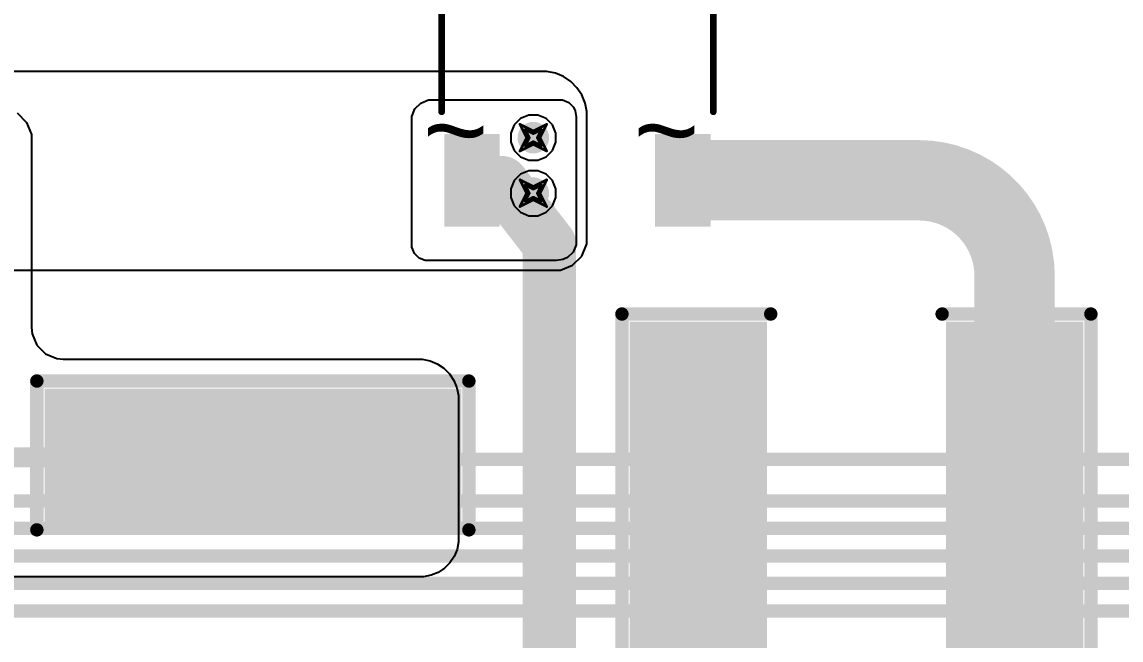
# Model space of a CAD drawing. Header units: inches. Extents: x -2 to 5376, y -4 to 5426.
# Drawn here: x 43.38 to 64.23, y 25.83 to 37.55 of the extents above; entities that cross this region are included whole.
import ezdxf

# ---------------------------------------------------------------- set-up
doc = ezdxf.new("R2010")
doc.units = ezdxf.units.IN
for name, color, linetype in [('Bottom Layer', 5, 'Continuous'), ('Drill Drawing', 1, 'Continuous'), ('Layer 1', 16, 'Continuous'), ('Layer 2', 76, 'Continuous'), ('Top Layer', 1, 'Continuous'), ('Top Overlay', 2, 'Continuous'), ('Top Paste', 8, 'Continuous'), ('Top Solder', 216, 'Continuous'), ('Via Holes', 16, 'Continuous')]:
    doc.layers.add(name, color=color, linetype=linetype)
doc.styles.add('Arial', font='', dxfattribs={"height": 0.2})
doc.styles.get('Arial').set_extended_font_data('Arial')

# ---------------------------------------------------------------- blocks, each defined once
blk = doc.blocks.new('R___2030_41')
at = {"layer": 'Top Layer'}
for points in [[(-4.25, -3.9), (-4.25, 3.9), (-1.75, 3.9), (-1.75, -3.9)], [(1.75, -3.9), (1.75, 3.9), (4.25, 3.9), (4.25, -3.9)]]:
    blk.add_hatch(color=1, dxfattribs=at).paths.add_polyline_path(points)
at = {"layer": 'Top Paste'}
for points in [[(-4.25, -3.9), (-4.25, 3.9), (-1.75, 3.9), (-1.75, -3.9)], [(1.75, -3.9), (1.75, 3.9), (4.25, 3.9), (4.25, -3.9)]]:
    blk.add_hatch(color=8, dxfattribs=at).paths.add_polyline_path(points)
at = {"layer": 'Top Solder'}
for points in [[(-4.301, -3.951), (-4.301, 3.951), (-1.699, 3.951), (-1.699, -3.951)], [(1.699, -3.951), (1.699, 3.951), (4.301, 3.951), (4.301, -3.951)]]:
    blk.add_hatch(color=216, dxfattribs=at).paths.add_polyline_path(points)
at = {"layer": 'Top Overlay'}
for points in [[(-4.448, -4.097, 0.254, 0.254, 0), (-4.448, 4.097, 0.254, 0.254, 0)], [(-4.448, 4.097, 0.254, 0.254, 0), (-1.626, 4.097, 0.254, 0.254, 0)], [(1.626, 4.097, 0.254, 0.254, 0), (4.448, 4.097, 0.254, 0.254, 0)], [(4.448, -4.097, 0.254, 0.254, 0), (4.448, 4.097, 0.254, 0.254, 0)], [(-4.448, -4.097, 0.254, 0.254, 0), (-1.626, -4.097, 0.254, 0.254, 0)], [(1.626, -4.097, 0.254, 0.254, 0), (4.448, -4.097, 0.254, 0.254, 0)]]:
    blk.add_lwpolyline(points, format="xyseb", dxfattribs=at)
for points in [[(-4.511, 4.097, 0.127, 0.127, 1), (-4.384, 4.097, 0.127, 0.127, 1)], [(-4.511, 4.097, 0.127, 0.127, 1), (-4.384, 4.097, 0.127, 0.127, 1)], [(-1.689, 4.097, 0.127, 0.127, 1), (-1.562, 4.097, 0.127, 0.127, 1)], [(1.562, 4.097, 0.127, 0.127, 1), (1.689, 4.097, 0.127, 0.127, 1)], [(4.384, 4.097, 0.127, 0.127, 1), (4.511, 4.097, 0.127, 0.127, 1)], [(4.384, 4.097, 0.127, 0.127, 1), (4.511, 4.097, 0.127, 0.127, 1)], [(-4.511, -4.097, 0.127, 0.127, 1), (-4.384, -4.097, 0.127, 0.127, 1)], [(-4.511, -4.097, 0.127, 0.127, 1), (-4.384, -4.097, 0.127, 0.127, 1)], [(-1.689, -4.097, 0.127, 0.127, 1), (-1.562, -4.097, 0.127, 0.127, 1)], [(1.562, -4.097, 0.127, 0.127, 1), (1.689, -4.097, 0.127, 0.127, 1)], [(4.384, -4.097, 0.127, 0.127, 1), (4.511, -4.097, 0.127, 0.127, 1)], [(4.384, -4.097, 0.127, 0.127, 1), (4.511, -4.097, 0.127, 0.127, 1)]]:
    blk.add_lwpolyline(points, format="xyseb", close=True, dxfattribs=at)
blk = doc.blocks.new('R___2030_62')
at = {"layer": 'Top Layer'}
for points in [[(-4.25, -3.9), (-4.25, 3.9), (-1.75, 3.9), (-1.75, -3.9)], [(1.75, -3.9), (1.75, 3.9), (4.25, 3.9), (4.25, -3.9)]]:
    blk.add_hatch(color=1, dxfattribs=at).paths.add_polyline_path(points)
at = {"layer": 'Top Paste'}
for points in [[(-4.25, -3.9), (-4.25, 3.9), (-1.75, 3.9), (-1.75, -3.9)], [(1.75, -3.9), (1.75, 3.9), (4.25, 3.9), (4.25, -3.9)]]:
    blk.add_hatch(color=8, dxfattribs=at).paths.add_polyline_path(points)
at = {"layer": 'Top Solder'}
for points in [[(-4.301, -3.951), (-4.301, 3.951), (-1.699, 3.951), (-1.699, -3.951)], [(1.699, -3.951), (1.699, 3.951), (4.301, 3.951), (4.301, -3.951)]]:
    blk.add_hatch(color=216, dxfattribs=at).paths.add_polyline_path(points)
at = {"layer": 'Top Overlay'}
for points in [[(-4.448, 4.097, 0.254, 0.254, 0), (-4.448, -4.097, 0.254, 0.254, 0)], [(-4.448, 4.097, 0.254, 0.254, 0), (-1.626, 4.097, 0.254, 0.254, 0)], [(1.626, 4.097, 0.254, 0.254, 0), (4.448, 4.097, 0.254, 0.254, 0)], [(4.448, 4.097, 0.254, 0.254, 0), (4.448, -4.097, 0.254, 0.254, 0)], [(-4.448, -4.097, 0.254, 0.254, 0), (-1.626, -4.097, 0.254, 0.254, 0)], [(1.626, -4.097, 0.254, 0.254, 0), (4.448, -4.097, 0.254, 0.254, 0)]]:
    blk.add_lwpolyline(points, format="xyseb", dxfattribs=at)
for points in [[(-4.511, 4.097, 0.127, 0.127, 1), (-4.384, 4.097, 0.127, 0.127, 1)], [(-4.511, 4.097, 0.127, 0.127, 1), (-4.384, 4.097, 0.127, 0.127, 1)], [(-1.689, 4.097, 0.127, 0.127, 1), (-1.562, 4.097, 0.127, 0.127, 1)], [(1.562, 4.097, 0.127, 0.127, 1), (1.689, 4.097, 0.127, 0.127, 1)], [(4.384, 4.097, 0.127, 0.127, 1), (4.511, 4.097, 0.127, 0.127, 1)], [(4.384, 4.097, 0.127, 0.127, 1), (4.511, 4.097, 0.127, 0.127, 1)], [(-4.511, -4.097, 0.127, 0.127, 1), (-4.384, -4.097, 0.127, 0.127, 1)], [(-4.511, -4.097, 0.127, 0.127, 1), (-4.384, -4.097, 0.127, 0.127, 1)], [(-1.689, -4.097, 0.127, 0.127, 1), (-1.562, -4.097, 0.127, 0.127, 1)], [(1.562, -4.097, 0.127, 0.127, 1), (1.689, -4.097, 0.127, 0.127, 1)], [(4.384, -4.097, 0.127, 0.127, 1), (4.511, -4.097, 0.127, 0.127, 1)], [(4.384, -4.097, 0.127, 0.127, 1), (4.511, -4.097, 0.127, 0.127, 1)]]:
    blk.add_lwpolyline(points, format="xyseb", close=True, dxfattribs=at)
blk = doc.blocks.new('TSSOP_4_5_0_4_4__122')
at = {"layer": 'Top Layer'}
for points in [[(-1.575, 2.175), (-2.425, 2.175), (-2.425, 3.725), (-1.575, 3.725)], [(2.425, 2.175), (1.575, 2.175), (1.575, 3.725), (2.425, 3.725)], [(-1.575, -3.725), (-2.425, -3.725), (-2.425, -2.175), (-1.575, -2.175)], [(2.425, -3.725), (1.575, -3.725), (1.575, -2.175), (2.425, -2.175)]]:
    blk.add_hatch(color=1, dxfattribs=at).paths.add_polyline_path(points)
at = {"layer": 'Top Paste'}
for points in [[(-1.575, 2.175), (-2.425, 2.175), (-2.425, 3.725), (-1.575, 3.725)], [(2.425, 2.175), (1.575, 2.175), (1.575, 3.725), (2.425, 3.725)], [(-1.575, -3.725), (-2.425, -3.725), (-2.425, -2.175), (-1.575, -2.175)], [(2.425, -3.725), (1.575, -3.725), (1.575, -2.175), (2.425, -2.175)]]:
    blk.add_hatch(color=8, dxfattribs=at).paths.add_polyline_path(points)
at = {"layer": 'Top Solder'}
for points in [[(-1.473, 2.073), (-2.527, 2.073), (-2.527, 3.827), (-1.473, 3.827)], [(2.527, 2.073), (1.473, 2.073), (1.473, 3.827), (2.527, 3.827)], [(-1.473, -3.827), (-2.527, -3.827), (-2.527, -2.073), (-1.473, -2.073)], [(2.527, -3.827), (1.473, -3.827), (1.473, -2.073), (2.527, -2.073)]]:
    blk.add_hatch(color=216, dxfattribs=at).paths.add_polyline_path(points)
at = {"layer": 'Top Overlay'}
for points in [[(-2.576, 1.651, 0.127, 0.127, 0), (-2.576, -1.448, 0.127, 0.127, 0)], [(2.576, 1.651, 0.127, 0.127, 0), (2.576, -1.448, 0.127, 0.127, 0)], [(-2.057, -1.448, 0.127, 0.127, 0), (-2.057, -1.93, 0.127, 0.127, 0)], [(-1.816, -1.689, 0.127, 0.127, 0), (-2.299, -1.689, 0.127, 0.127, 0)], [(2.241, -1.689, 0.127, 0.127, 0), (1.759, -1.689, 0.127, 0.127, 0)]]:
    blk.add_lwpolyline(points, format="xyseb", dxfattribs=at)
for points in [[(-2.608, 1.651, 0.0635, 0.0635, 1), (-2.544, 1.651, 0.0635, 0.0635, 1)], [(2.544, 1.651, 0.0635, 0.0635, 1), (2.608, 1.651, 0.0635, 0.0635, 1)], [(-2.608, -1.448, 0.0635, 0.0635, 1), (-2.544, -1.448, 0.0635, 0.0635, 1)], [(-2.089, -1.448, 0.0635, 0.0635, 1), (-2.026, -1.448, 0.0635, 0.0635, 1)], [(2.544, -1.448, 0.0635, 0.0635, 1), (2.608, -1.448, 0.0635, 0.0635, 1)], [(-2.33, -1.689, 0.0635, 0.0635, 1), (-2.267, -1.689, 0.0635, 0.0635, 1)], [(-1.848, -1.689, 0.0635, 0.0635, 1), (-1.784, -1.689, 0.0635, 0.0635, 1)], [(1.727, -1.689, 0.0635, 0.0635, 1), (1.79, -1.689, 0.0635, 0.0635, 1)], [(2.21, -1.689, 0.0635, 0.0635, 1), (2.273, -1.689, 0.0635, 0.0635, 1)], [(-2.089, -1.93, 0.0635, 0.0635, 1), (-2.026, -1.93, 0.0635, 0.0635, 1)]]:
    blk.add_lwpolyline(points, format="xyseb", close=True, dxfattribs=at)
at = {"layer": 'Top Overlay', "style": 'Arial'}
for p in [(-2.311, 1.279), (1.689, 1.279)]:
    blk.add_text('~', height=1.524, dxfattribs=at).set_placement(p)

msp = doc.modelspace()

# ---------------------------------------------------------------- hatches: boundary and pattern name
at = {"layer": 'Bottom Layer'}
h = msp.add_hatch(color=5, dxfattribs=at)
edge = h.paths.add_edge_path()
edge.add_arc((53.079, 35.352), 0.3, 0, 360)
h = msp.add_hatch(color=5, dxfattribs=at)
edge = h.paths.add_edge_path()
edge.add_arc((53.079, 34.299), 0.3, 0, 360)
at = {"layer": 'Layer 1'}
h = msp.add_hatch(color=16, dxfattribs=at)
edge = h.paths.add_edge_path()
edge.add_arc((53.079, 35.352), 0.3, 0, 360)
h = msp.add_hatch(color=16, dxfattribs=at)
edge = h.paths.add_edge_path()
edge.add_arc((53.079, 34.299), 0.3, 0, 360)
at = {"layer": 'Layer 2'}
h = msp.add_hatch(color=76, dxfattribs=at)
edge = h.paths.add_edge_path()
edge.add_arc((53.079, 35.352), 0.3, 0, 360)
h = msp.add_hatch(color=76, dxfattribs=at)
edge = h.paths.add_edge_path()
edge.add_arc((53.079, 34.299), 0.3, 0, 360)
at = {"layer": 'Top Layer'}
h = msp.add_hatch(color=1, dxfattribs=at)
edge = h.paths.add_edge_path()
edge.add_arc((53.079, 35.352), 0.3, 0, 360)
h = msp.add_hatch(color=1, dxfattribs=at)
edge = h.paths.add_edge_path()
edge.add_arc((53.079, 34.299), 0.3, 0, 360)
at = {"layer": 'Via Holes'}
h = msp.add_hatch(color=7, dxfattribs=at)
edge = h.paths.add_edge_path()
edge.add_arc((53.079, 35.352), 0.15, 0, 360)
h = msp.add_hatch(color=7, dxfattribs=at)
edge = h.paths.add_edge_path()
edge.add_arc((53.079, 34.299), 0.15, 0, 360)

# ---------------------------------------------------------------- linework, layer by layer
at = {"layer": 'Bottom Layer'}
for p, q in [((53.253, 36.604), (38.159, 36.604)), ((53.336, 36.604), (53.253, 36.604)), ((53.253, 36.604), (53.253, 36.604)), ((53.498, 36.572), (53.336, 36.604)), ((53.651, 36.509), (53.498, 36.572)), ((53.789, 36.417), (53.651, 36.509)), ((53.906, 36.299), (53.789, 36.417)), ((53.998, 36.162), (53.906, 36.299)), ((54.061, 36.009), (53.998, 36.162)), ((54.094, 35.846), (54.061, 36.009)), ((54.094, 35.764), (54.094, 35.846)), ((54.094, 33.463), (54.094, 35.764)), ((54.094, 33.338), (54.094, 33.463)), ((54.094, 33.463), (54.094, 33.463)), ((53.998, 33.108), (54.094, 33.338)), ((53.822, 32.932), (53.998, 33.108)), ((38.584, 32.837), (53.468, 32.837)), ((53.468, 32.837), (53.592, 32.837)), ((53.592, 32.837), (53.822, 32.932))]:
    msp.add_line(p, q, dxfattribs=at)
for points in [[(32.942, 29.252, 0.254, 0.254, 0), (80.401, 29.252, 0.254, 0.254, 0)], [(32.41, 28.462, 0.254, 0.254, 0), (81.429, 28.462, 0.254, 0.254, 0)], [(31.8, 27.943, 0.254, 0.254, 0), (82.116, 27.943, 0.254, 0.254, 0)], [(31.238, 27.42, 0.254, 0.254, 0), (82.955, 27.42, 0.254, 0.254, 0)], [(30.683, 26.899, 0.254, 0.254, 0), (83.713, 26.899, 0.254, 0.254, 0)], [(30.101, 26.378, 0.254, 0.254, 0), (84.506, 26.378, 0.254, 0.254, 0)]]:
    msp.add_lwpolyline(points, format="xyseb", dxfattribs=at)
at = {"layer": 'Drill Drawing'}
for points in [[(52.825, 35.606, 0.0508, 0.0508, 0), (53.079, 35.479, 0.0508, 0.0508, 0)], [(52.825, 35.606, 0.0508, 0.0508, 0), (52.952, 35.352, 0.0508, 0.0508, 0)], [(52.927, 35.505, 0.0508, 0.0508, 0), (53.079, 35.429, 0.0508, 0.0508, 0)], [(52.927, 35.505, 0.0508, 0.0508, 0), (53.003, 35.352, 0.0508, 0.0508, 0)], [(53.079, 35.479, 0.0508, 0.0508, 0), (53.333, 35.606, 0.0508, 0.0508, 0)], [(53.079, 35.429, 0.0508, 0.0508, 0), (53.231, 35.505, 0.0508, 0.0508, 0)], [(53.155, 35.352, 0.0508, 0.0508, 0), (53.231, 35.505, 0.0508, 0.0508, 0)], [(53.206, 35.352, 0.0508, 0.0508, 0), (53.333, 35.606, 0.0508, 0.0508, 0)], [(52.825, 35.098, 0.0508, 0.0508, 0), (52.952, 35.352, 0.0508, 0.0508, 0)], [(52.825, 35.098, 0.0508, 0.0508, 0), (53.079, 35.225, 0.0508, 0.0508, 0)], [(52.927, 35.2, 0.0508, 0.0508, 0), (53.003, 35.352, 0.0508, 0.0508, 0)], [(52.927, 35.2, 0.0508, 0.0508, 0), (53.079, 35.276, 0.0508, 0.0508, 0)], [(53.079, 35.276, 0.0508, 0.0508, 0), (53.231, 35.2, 0.0508, 0.0508, 0)], [(53.079, 35.225, 0.0508, 0.0508, 0), (53.333, 35.098, 0.0508, 0.0508, 0)], [(53.155, 35.352, 0.0508, 0.0508, 0), (53.231, 35.2, 0.0508, 0.0508, 0)], [(53.206, 35.352, 0.0508, 0.0508, 0), (53.333, 35.098, 0.0508, 0.0508, 0)], [(52.825, 34.553, 0.0508, 0.0508, 0), (53.079, 34.426, 0.0508, 0.0508, 0)], [(52.825, 34.553, 0.0508, 0.0508, 0), (52.952, 34.299, 0.0508, 0.0508, 0)], [(52.927, 34.452, 0.0508, 0.0508, 0), (53.079, 34.376, 0.0508, 0.0508, 0)], [(52.927, 34.452, 0.0508, 0.0508, 0), (53.003, 34.299, 0.0508, 0.0508, 0)], [(53.079, 34.426, 0.0508, 0.0508, 0), (53.333, 34.553, 0.0508, 0.0508, 0)], [(53.079, 34.376, 0.0508, 0.0508, 0), (53.231, 34.452, 0.0508, 0.0508, 0)], [(53.155, 34.299, 0.0508, 0.0508, 0), (53.231, 34.452, 0.0508, 0.0508, 0)], [(53.206, 34.299, 0.0508, 0.0508, 0), (53.333, 34.553, 0.0508, 0.0508, 0)], [(52.825, 34.045, 0.0508, 0.0508, 0), (52.952, 34.299, 0.0508, 0.0508, 0)], [(52.825, 34.045, 0.0508, 0.0508, 0), (53.079, 34.172, 0.0508, 0.0508, 0)], [(52.927, 34.147, 0.0508, 0.0508, 0), (53.003, 34.299, 0.0508, 0.0508, 0)], [(52.927, 34.147, 0.0508, 0.0508, 0), (53.079, 34.223, 0.0508, 0.0508, 0)], [(53.079, 34.223, 0.0508, 0.0508, 0), (53.231, 34.147, 0.0508, 0.0508, 0)], [(53.079, 34.172, 0.0508, 0.0508, 0), (53.333, 34.045, 0.0508, 0.0508, 0)], [(53.155, 34.299, 0.0508, 0.0508, 0), (53.231, 34.147, 0.0508, 0.0508, 0)], [(53.206, 34.299, 0.0508, 0.0508, 0), (53.333, 34.045, 0.0508, 0.0508, 0)]]:
    msp.add_lwpolyline(points, format="xyseb", dxfattribs=at)
for points in [[(52.812, 35.606, 0.0254, 0.0254, 1), (52.838, 35.606, 0.0254, 0.0254, 1)], [(52.812, 35.606, 0.0254, 0.0254, 1), (52.838, 35.606, 0.0254, 0.0254, 1)], [(52.914, 35.505, 0.0254, 0.0254, 1), (52.939, 35.505, 0.0254, 0.0254, 1)], [(52.914, 35.505, 0.0254, 0.0254, 1), (52.939, 35.505, 0.0254, 0.0254, 1)], [(53.066, 35.479, 0.0254, 0.0254, 1), (53.092, 35.479, 0.0254, 0.0254, 1)], [(53.066, 35.479, 0.0254, 0.0254, 1), (53.092, 35.479, 0.0254, 0.0254, 1)], [(53.066, 35.429, 0.0254, 0.0254, 1), (53.092, 35.429, 0.0254, 0.0254, 1)], [(53.066, 35.429, 0.0254, 0.0254, 1), (53.092, 35.429, 0.0254, 0.0254, 1)], [(53.219, 35.505, 0.0254, 0.0254, 1), (53.244, 35.505, 0.0254, 0.0254, 1)], [(53.219, 35.505, 0.0254, 0.0254, 1), (53.244, 35.505, 0.0254, 0.0254, 1)], [(53.32, 35.606, 0.0254, 0.0254, 1), (53.346, 35.606, 0.0254, 0.0254, 1)], [(53.32, 35.606, 0.0254, 0.0254, 1), (53.346, 35.606, 0.0254, 0.0254, 1)], [(52.939, 35.352, 0.0254, 0.0254, 1), (52.965, 35.352, 0.0254, 0.0254, 1)], [(52.939, 35.352, 0.0254, 0.0254, 1), (52.965, 35.352, 0.0254, 0.0254, 1)], [(52.99, 35.352, 0.0254, 0.0254, 1), (53.016, 35.352, 0.0254, 0.0254, 1)], [(52.99, 35.352, 0.0254, 0.0254, 1), (53.016, 35.352, 0.0254, 0.0254, 1)], [(53.066, 35.276, 0.0254, 0.0254, 1), (53.092, 35.276, 0.0254, 0.0254, 1)], [(53.066, 35.276, 0.0254, 0.0254, 1), (53.092, 35.276, 0.0254, 0.0254, 1)], [(53.066, 35.225, 0.0254, 0.0254, 1), (53.092, 35.225, 0.0254, 0.0254, 1)], [(53.066, 35.225, 0.0254, 0.0254, 1), (53.092, 35.225, 0.0254, 0.0254, 1)], [(53.143, 35.352, 0.0254, 0.0254, 1), (53.168, 35.352, 0.0254, 0.0254, 1)], [(53.143, 35.352, 0.0254, 0.0254, 1), (53.168, 35.352, 0.0254, 0.0254, 1)], [(53.193, 35.352, 0.0254, 0.0254, 1), (53.219, 35.352, 0.0254, 0.0254, 1)], [(53.193, 35.352, 0.0254, 0.0254, 1), (53.219, 35.352, 0.0254, 0.0254, 1)], [(52.812, 35.098, 0.0254, 0.0254, 1), (52.838, 35.098, 0.0254, 0.0254, 1)], [(52.812, 35.098, 0.0254, 0.0254, 1), (52.838, 35.098, 0.0254, 0.0254, 1)], [(52.914, 35.2, 0.0254, 0.0254, 1), (52.939, 35.2, 0.0254, 0.0254, 1)], [(52.914, 35.2, 0.0254, 0.0254, 1), (52.939, 35.2, 0.0254, 0.0254, 1)], [(53.219, 35.2, 0.0254, 0.0254, 1), (53.244, 35.2, 0.0254, 0.0254, 1)], [(53.219, 35.2, 0.0254, 0.0254, 1), (53.244, 35.2, 0.0254, 0.0254, 1)], [(53.32, 35.098, 0.0254, 0.0254, 1), (53.346, 35.098, 0.0254, 0.0254, 1)], [(53.32, 35.098, 0.0254, 0.0254, 1), (53.346, 35.098, 0.0254, 0.0254, 1)], [(52.812, 34.553, 0.0254, 0.0254, 1), (52.838, 34.553, 0.0254, 0.0254, 1)], [(52.812, 34.553, 0.0254, 0.0254, 1), (52.838, 34.553, 0.0254, 0.0254, 1)], [(52.914, 34.452, 0.0254, 0.0254, 1), (52.939, 34.452, 0.0254, 0.0254, 1)], [(52.914, 34.452, 0.0254, 0.0254, 1), (52.939, 34.452, 0.0254, 0.0254, 1)], [(53.066, 34.426, 0.0254, 0.0254, 1), (53.092, 34.426, 0.0254, 0.0254, 1)], [(53.066, 34.426, 0.0254, 0.0254, 1), (53.092, 34.426, 0.0254, 0.0254, 1)], [(53.066, 34.376, 0.0254, 0.0254, 1), (53.092, 34.376, 0.0254, 0.0254, 1)], [(53.066, 34.376, 0.0254, 0.0254, 1), (53.092, 34.376, 0.0254, 0.0254, 1)], [(53.219, 34.452, 0.0254, 0.0254, 1), (53.244, 34.452, 0.0254, 0.0254, 1)], [(53.219, 34.452, 0.0254, 0.0254, 1), (53.244, 34.452, 0.0254, 0.0254, 1)], [(53.32, 34.553, 0.0254, 0.0254, 1), (53.346, 34.553, 0.0254, 0.0254, 1)], [(53.32, 34.553, 0.0254, 0.0254, 1), (53.346, 34.553, 0.0254, 0.0254, 1)], [(52.939, 34.299, 0.0254, 0.0254, 1), (52.965, 34.299, 0.0254, 0.0254, 1)], [(52.939, 34.299, 0.0254, 0.0254, 1), (52.965, 34.299, 0.0254, 0.0254, 1)], [(52.99, 34.299, 0.0254, 0.0254, 1), (53.016, 34.299, 0.0254, 0.0254, 1)], [(52.99, 34.299, 0.0254, 0.0254, 1), (53.016, 34.299, 0.0254, 0.0254, 1)], [(53.066, 34.223, 0.0254, 0.0254, 1), (53.092, 34.223, 0.0254, 0.0254, 1)], [(53.066, 34.223, 0.0254, 0.0254, 1), (53.092, 34.223, 0.0254, 0.0254, 1)], [(53.066, 34.172, 0.0254, 0.0254, 1), (53.092, 34.172, 0.0254, 0.0254, 1)], [(53.066, 34.172, 0.0254, 0.0254, 1), (53.092, 34.172, 0.0254, 0.0254, 1)], [(53.143, 34.299, 0.0254, 0.0254, 1), (53.168, 34.299, 0.0254, 0.0254, 1)], [(53.143, 34.299, 0.0254, 0.0254, 1), (53.168, 34.299, 0.0254, 0.0254, 1)], [(53.193, 34.299, 0.0254, 0.0254, 1), (53.219, 34.299, 0.0254, 0.0254, 1)], [(53.193, 34.299, 0.0254, 0.0254, 1), (53.219, 34.299, 0.0254, 0.0254, 1)], [(52.812, 34.045, 0.0254, 0.0254, 1), (52.838, 34.045, 0.0254, 0.0254, 1)], [(52.812, 34.045, 0.0254, 0.0254, 1), (52.838, 34.045, 0.0254, 0.0254, 1)], [(52.914, 34.147, 0.0254, 0.0254, 1), (52.939, 34.147, 0.0254, 0.0254, 1)], [(52.914, 34.147, 0.0254, 0.0254, 1), (52.939, 34.147, 0.0254, 0.0254, 1)], [(53.219, 34.147, 0.0254, 0.0254, 1), (53.244, 34.147, 0.0254, 0.0254, 1)], [(53.219, 34.147, 0.0254, 0.0254, 1), (53.244, 34.147, 0.0254, 0.0254, 1)], [(53.32, 34.045, 0.0254, 0.0254, 1), (53.346, 34.045, 0.0254, 0.0254, 1)], [(53.32, 34.045, 0.0254, 0.0254, 1), (53.346, 34.045, 0.0254, 0.0254, 1)]]:
    msp.add_lwpolyline(points, format="xyseb", close=True, dxfattribs=at)
at = {"layer": 'Layer 1'}
for p, q in [((52.837, 35.714), (52.717, 35.594)), ((52.994, 35.779), (52.837, 35.714)), ((53.164, 35.779), (52.994, 35.779)), ((53.321, 35.714), (53.164, 35.779)), ((53.441, 35.594), (53.321, 35.714)), ((52.717, 35.594), (52.652, 35.437)), ((52.652, 35.437), (52.652, 35.267)), ((53.506, 35.437), (53.441, 35.594)), ((53.506, 35.267), (53.506, 35.437)), ((52.652, 35.267), (52.717, 35.111)), ((53.441, 35.111), (53.506, 35.267)), ((52.717, 35.111), (52.837, 34.99)), ((53.321, 34.99), (53.441, 35.111)), ((52.837, 34.99), (52.994, 34.925)), ((52.994, 34.925), (53.164, 34.925)), ((53.164, 34.925), (53.321, 34.99)), ((52.837, 34.661), (52.717, 34.541)), ((52.994, 34.726), (52.837, 34.661)), ((53.164, 34.726), (52.994, 34.726)), ((53.321, 34.661), (53.164, 34.726)), ((53.441, 34.541), (53.321, 34.661)), ((52.717, 34.541), (52.652, 34.384)), ((53.506, 34.384), (53.441, 34.541)), ((52.652, 34.384), (52.652, 34.215)), ((52.652, 34.215), (52.717, 34.058)), ((53.441, 34.058), (53.506, 34.215)), ((53.506, 34.215), (53.506, 34.384)), ((52.717, 34.058), (52.837, 33.937)), ((53.321, 33.937), (53.441, 34.058)), ((52.837, 33.937), (52.994, 33.872)), ((52.994, 33.872), (53.164, 33.872)), ((53.164, 33.872), (53.321, 33.937))]:
    msp.add_line(p, q, dxfattribs=at)
at = {"layer": 'Layer 2'}
for p, q in [((52.837, 35.714), (52.717, 35.594)), ((52.994, 35.779), (52.837, 35.714)), ((53.164, 35.779), (52.994, 35.779)), ((53.321, 35.714), (53.164, 35.779)), ((53.441, 35.594), (53.321, 35.714)), ((52.717, 35.594), (52.652, 35.437)), ((52.652, 35.437), (52.652, 35.267)), ((53.506, 35.437), (53.441, 35.594)), ((53.506, 35.267), (53.506, 35.437)), ((52.652, 35.267), (52.717, 35.111)), ((53.441, 35.111), (53.506, 35.267)), ((52.717, 35.111), (52.837, 34.99)), ((53.321, 34.99), (53.441, 35.111)), ((52.837, 34.99), (52.994, 34.925)), ((52.994, 34.925), (53.164, 34.925)), ((53.164, 34.925), (53.321, 34.99)), ((52.837, 34.661), (52.717, 34.541)), ((52.994, 34.726), (52.837, 34.661)), ((53.164, 34.726), (52.994, 34.726)), ((53.321, 34.661), (53.164, 34.726)), ((53.441, 34.541), (53.321, 34.661)), ((52.717, 34.541), (52.652, 34.384)), ((53.506, 34.384), (53.441, 34.541)), ((52.652, 34.384), (52.652, 34.215)), ((52.652, 34.215), (52.717, 34.058)), ((53.441, 34.058), (53.506, 34.215)), ((53.506, 34.215), (53.506, 34.384)), ((52.717, 34.058), (52.837, 33.937)), ((53.321, 33.937), (53.441, 34.058)), ((52.837, 33.937), (52.994, 33.872)), ((52.994, 33.872), (53.164, 33.872)), ((53.164, 33.872), (53.321, 33.937))]:
    msp.add_line(p, q, dxfattribs=at)
at = {"layer": 'Top Layer'}
for p, q in [((50.944, 36.008), (51.088, 36.068)), ((51.088, 36.068), (51.166, 36.068)), ((51.166, 36.068), (53.568, 36.068)), ((53.568, 36.068), (53.632, 36.068)), ((53.632, 36.068), (53.751, 36.019)), ((50.775, 35.755), (50.834, 35.899)), ((50.834, 35.899), (50.944, 36.008)), ((53.751, 36.019), (53.842, 35.928)), ((53.842, 35.928), (53.87, 35.861)), ((53.87, 35.861), (53.891, 35.745)), ((43.288, 35.82), (43.465, 35.642)), ((50.775, 33.337), (50.775, 35.755)), ((53.891, 35.745), (53.891, 35.745)), ((53.891, 35.745), (53.891, 35.745)), ((53.891, 35.745), (53.891, 35.745)), ((53.891, 35.745), (53.891, 33.394)), ((43.465, 35.642), (43.561, 35.41)), ((43.561, 35.41), (43.561, 35.285)), ((43.561, 35.285), (43.561, 31.751)), ((43.561, 35.285), (43.561, 35.285)), ((53.891, 33.394), (53.891, 33.32)), ((50.775, 33.274), (50.775, 33.337)), ((50.775, 33.337), (50.775, 33.337)), ((50.823, 33.158), (50.775, 33.274)), ((50.913, 33.068), (50.823, 33.158)), ((53.834, 33.182), (53.729, 33.077)), ((53.891, 33.32), (53.834, 33.182)), ((51.029, 33.02), (50.913, 33.068)), ((53.517, 33.02), (51.029, 33.02)), ((53.636, 33.039), (53.517, 33.02)), ((53.729, 33.077), (53.636, 33.039)), ((43.561, 31.751), (43.573, 31.634)), ((43.573, 31.634), (43.662, 31.418)), ((43.662, 31.418), (43.828, 31.252)), ((43.828, 31.252), (44.044, 31.162)), ((44.044, 31.162), (44.161, 31.151)), ((44.161, 31.151), (44.161, 31.151)), ((44.161, 31.151), (50.897, 31.151)), ((50.897, 31.151), (50.972, 31.151)), ((50.972, 31.151), (51.12, 31.122)), ((51.12, 31.122), (51.258, 31.064)), ((51.258, 31.064), (51.383, 30.981)), ((51.383, 30.981), (51.49, 30.874)), ((51.49, 30.874), (51.573, 30.749)), ((51.573, 30.749), (51.631, 30.61)), ((51.631, 30.61), (51.66, 30.463)), ((51.66, 30.463), (51.66, 30.388)), ((51.66, 30.388), (51.66, 30.388)), ((51.66, 30.388), (51.66, 27.759)), ((51.66, 27.759), (51.66, 27.686)), ((51.632, 27.545), (51.577, 27.411)), ((51.66, 27.686), (51.632, 27.545)), ((51.577, 27.411), (51.496, 27.291)), ((51.274, 27.109), (51.141, 27.054)), ((51.394, 27.189), (51.274, 27.109)), ((51.496, 27.291), (51.394, 27.189)), ((50.927, 27.026), (25.664, 27.026)), ((50.999, 27.026), (50.927, 27.026)), ((50.927, 27.026), (50.927, 27.026)), ((51.141, 27.054), (50.999, 27.026))]:
    msp.add_line(p, q, dxfattribs=at)
for points in [[(56.344, 34.544, 1.524, 1.524, 0), (60.394, 34.544, 1.524, 1.524, 0)], [(60.394, 34.544, 1.524, 1.524, -0.414214), (62.207, 32.731, 1.524, 1.524, 0)], [(52.48, 34.497, 1.016, 1.016, 0), (53.383, 33.334, 1.016, 1.016, 0)], [(53.383, 16.172, 1.016, 1.016, 0), (53.383, 33.334, 1.016, 1.016, 0)], [(62.207, 27.911, 1.524, 1.524, 0), (62.207, 32.731, 1.524, 1.524, 0)], [(38.231, 29.29, 0.381, 0.381, 0), (47.76, 29.29, 0.381, 0.381, 0)], [(56.207, 18.456, 1.524, 1.524, 0), (56.207, 27.911, 1.524, 1.524, 0)], [(62.207, 18.456, 1.524, 1.524, 0), (62.207, 27.911, 1.524, 1.524, 0)]]:
    msp.add_lwpolyline(points, format="xyseb", dxfattribs=at)
for points in [[(55.963, 34.544, 0.762, 0.762, 1), (56.725, 34.544, 0.762, 0.762, 1)], [(60.013, 34.544, 0.762, 0.762, 1), (60.775, 34.544, 0.762, 0.762, 1)], [(60.013, 34.544, 0.762, 0.762, 1), (60.775, 34.544, 0.762, 0.762, 1)], [(52.226, 34.497, 0.508, 0.508, 1), (52.734, 34.497, 0.508, 0.508, 1)], [(53.129, 33.334, 0.508, 0.508, 1), (53.637, 33.334, 0.508, 0.508, 1)], [(53.129, 33.334, 0.508, 0.508, 1), (53.637, 33.334, 0.508, 0.508, 1)], [(61.826, 32.731, 0.762, 0.762, 1), (62.588, 32.731, 0.762, 0.762, 1)], [(61.826, 32.731, 0.762, 0.762, 1), (62.588, 32.731, 0.762, 0.762, 1)], [(47.665, 29.29, 0.191, 0.191, 1), (47.855, 29.29, 0.191, 0.191, 1)], [(55.826, 27.911, 0.762, 0.762, 1), (56.588, 27.911, 0.762, 0.762, 1)], [(61.826, 27.911, 0.762, 0.762, 1), (62.588, 27.911, 0.762, 0.762, 1)], [(61.826, 27.911, 0.762, 0.762, 1), (62.588, 27.911, 0.762, 0.762, 1)]]:
    msp.add_lwpolyline(points, format="xyseb", close=True, dxfattribs=at)

# ---------------------------------------------------------------- block references
for name, p, rotation in [('TSSOP_4_5_0_4_4__122', (53.916, 37.494), 180), ('R___2030_62', (47.76, 26.29), 90)]:
    msp.add_blockref(name, p, dxfattribs=dict(rotation=rotation))
msp.add_blockref('R___2030_41', (59.207, 27.911))

doc.saveas('drawing.dxf')
